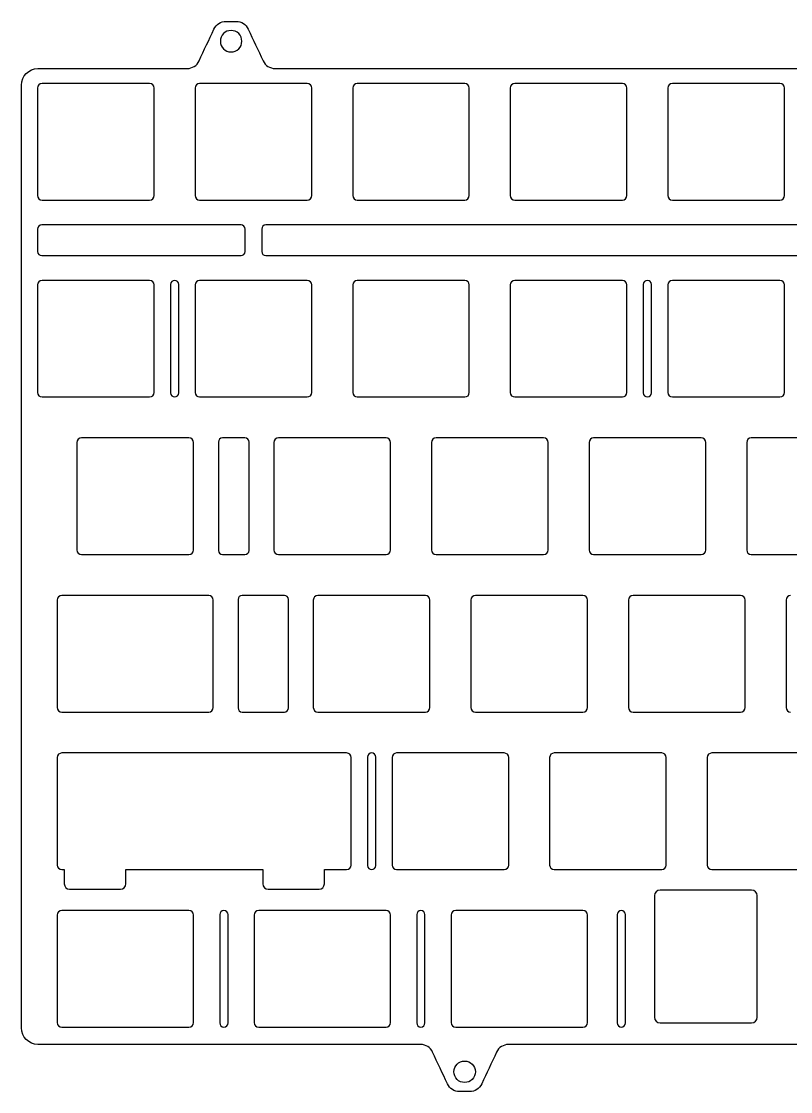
# Model space of a CAD drawing. Header units: inches. Extents: x 17 to 364, y 18 to 147.
# Drawn here: x 17.2 to 110.2, y 17.9 to 147.3 of the extents above; entities that cross this region are included whole.
import ezdxf

# ---------------------------------------------------------------- set-up
doc = ezdxf.new("R2010")
doc.units = ezdxf.units.IN
doc.header["$MEASUREMENT"] = 0
doc.layers.add('图层 01', color=7, linetype='Continuous', lineweight=0)

msp = doc.modelspace()

# ---------------------------------------------------------------- linework, layer by layer
at = {"layer": '图层 01', "color": 51, "lineweight": 25, "true_color": 0xf7f281}
for points in [[(22.07, 44.78), (22.37, 44.78), (22.37, 43.05)], [(53.82, 43.05), (53.82, 44.78), (56.5, 44.78)]]:
    msp.add_lwpolyline(points, dxfattribs=at)
msp.add_circle((70.77, 20.33), 1.3, dxfattribs=at)
for points, knots in [([(361.8, 141.65), (354.89, 141.65), (347.98, 141.65), (341.07, 141.65), (340.45, 141.65), (339.88, 142.01), (339.62, 142.57), (339.02, 143.85), (338.42, 145.14), (337.82, 146.42), (337.56, 146.99), (337, 147.35), (336.37, 147.35), (335.96, 147.35), (335.55, 147.35), (335.13, 147.35), (334.51, 147.35), (333.95, 146.99), (333.68, 146.42), (333.08, 145.14), (332.49, 143.85), (331.89, 142.57), (331.62, 142.01), (331.06, 141.65), (330.44, 141.65), (324.83, 141.65), (319.23, 141.65), (313.63, 141.65), (313.63, 141.65), (313.63, 141.65), (313.63, 141.65), (313.63, 141.65), (299.89, 141.65), (299.89, 141.65), (299.01, 141.65), (298.12, 141.65), (297.23, 141.65), (292.11, 141.65), (286.98, 141.65), (281.86, 141.65), (281.24, 141.65), (280.67, 142.01), (280.41, 142.57), (279.81, 143.85), (279.21, 145.14), (278.61, 146.42), (278.35, 146.99), (277.78, 147.35), (277.16, 147.35), (276.75, 147.35), (276.33, 147.35), (275.92, 147.35), (275.3, 147.35), (274.73, 146.99), (274.47, 146.42), (273.87, 145.14), (273.27, 143.85), (272.67, 142.57), (272.41, 142.01), (271.85, 141.65), (271.22, 141.65), (235.77, 141.65), (200.31, 141.65), (164.86, 141.65), (164.24, 141.65), (163.67, 142.01), (163.41, 142.57), (162.81, 143.85), (162.21, 145.14), (161.61, 146.42), (161.35, 146.99), (160.78, 147.35), (160.16, 147.35), (159.75, 147.35), (159.33, 147.35), (158.92, 147.35), (158.3, 147.35), (157.73, 146.99), (157.47, 146.42), (156.87, 145.14), (156.27, 143.85), (155.67, 142.57), (155.41, 142.01), (154.85, 141.65), (154.22, 141.65), (118.77, 141.65), (83.31, 141.65), (47.86, 141.65), (47.24, 141.65), (46.67, 142.01), (46.41, 142.57), (45.81, 143.85), (45.21, 145.14), (44.61, 146.42), (44.35, 146.99), (43.78, 147.35), (43.16, 147.35), (42.75, 147.35), (42.33, 147.35), (41.92, 147.35), (41.3, 147.35), (40.73, 146.99), (40.47, 146.42), (39.87, 145.14), (39.27, 143.85), (38.67, 142.57), (38.41, 142.01), (37.85, 141.65), (37.22, 141.65), (31.21, 141.65), (25.2, 141.65), (19.19, 141.65), (18.09, 141.65), (17.19, 140.75), (17.19, 139.65), (17.19, 101.64), (17.19, 63.64), (17.19, 25.63), (17.19, 24.53), (18.09, 23.63), (19.19, 23.63), (34.61, 23.63), (50.03, 23.63), (65.45, 23.63), (66.07, 23.63), (66.64, 23.27), (66.9, 22.71), (67.5, 21.43), (68.1, 20.14), (68.7, 18.86), (68.96, 18.29), (69.52, 17.93), (70.15, 17.93), (70.56, 17.93), (70.97, 17.93), (71.39, 17.93), (72.01, 17.93), (72.57, 18.29), (72.84, 18.86), (73.43, 20.14), (74.03, 21.43), (74.63, 22.71), (74.9, 23.27), (75.46, 23.63), (76.08, 23.63), (131.72, 23.63), (187.36, 23.63), (243, 23.63), (243.62, 23.63), (244.19, 23.27), (244.45, 22.71), (245.05, 21.43), (245.65, 20.14), (246.25, 18.86), (246.51, 18.29), (247.07, 17.93), (247.7, 17.93), (248.11, 17.93), (248.52, 17.93), (248.94, 17.93), (249.56, 17.93), (250.12, 18.29), (250.39, 18.86), (250.98, 20.14), (251.58, 21.43), (252.18, 22.71), (252.45, 23.27), (253.01, 23.63), (253.63, 23.63), (268.97, 23.63), (284.3, 23.63), (299.64, 23.63), (299.64, 23.63), (299.64, 23.63), (299.64, 23.63), (299.64, 23.63), (309.7, 23.63), (309.7, 23.63), (316.61, 23.63), (323.53, 23.63), (330.44, 23.63), (331.06, 23.63), (331.62, 23.27), (331.89, 22.71), (332.49, 21.43), (333.08, 20.14), (333.68, 18.86), (333.95, 18.29), (334.51, 17.93), (335.13, 17.93), (335.55, 17.93), (335.96, 17.93), (336.37, 17.93), (337, 17.93), (337.56, 18.29), (337.82, 18.86), (338.42, 20.14), (339.02, 21.43), (339.62, 22.71), (339.88, 23.27), (340.45, 23.63), (341.07, 23.63), (347.98, 23.63), (354.89, 23.63), (361.8, 23.63), (362.91, 23.63), (363.8, 24.53), (363.8, 25.63), (363.8, 63.64), (363.8, 101.64), (363.8, 139.65), (363.8, 140.75), (362.91, 141.65), (361.8, 141.65)], [0, 0, 0, 0, 1, 1, 1, 2, 2, 2, 3, 3, 3, 4, 4, 4, 5, 5, 5, 6, 6, 6, 7, 7, 7, 8, 8, 8, 9, 9, 9, 10, 10, 10, 11, 11, 11, 12, 12, 12, 13, 13, 13, 14, 14, 14, 15, 15, 15, 16, 16, 16, 17, 17, 17, 18, 18, 18, 19, 19, 19, 20, 20, 20, 21, 21, 21, 22, 22, 22, 23, 23, 23, 24, 24, 24, 25, 25, 25, 26, 26, 26, 27, 27, 27, 28, 28, 28, 29, 29, 29, 30, 30, 30, 31, 31, 31, 32, 32, 32, 33, 33, 33, 34, 34, 34, 35, 35, 35, 36, 36, 36, 37, 37, 37, 38, 38, 38, 39, 39, 39, 40, 40, 40, 41, 41, 41, 42, 42, 42, 43, 43, 43, 44, 44, 44, 45, 45, 45, 46, 46, 46, 47, 47, 47, 48, 48, 48, 49, 49, 49, 50, 50, 50, 51, 51, 51, 52, 52, 52, 53, 53, 53, 54, 54, 54, 55, 55, 55, 56, 56, 56, 57, 57, 57, 58, 58, 58, 59, 59, 59, 60, 60, 60, 61, 61, 61, 62, 62, 62, 63, 63, 63, 64, 64, 64, 65, 65, 65, 66, 66, 66, 67, 67, 67, 68, 68, 68, 69, 69, 69, 70, 70, 70, 71, 71, 71, 71]), ([(42.54, 143.65), (41.82, 143.65), (41.24, 144.23), (41.24, 144.95), (41.24, 145.67), (41.82, 146.25), (42.54, 146.25), (43.26, 146.25), (43.84, 145.67), (43.84, 144.95), (43.84, 144.23), (43.26, 143.65), (42.54, 143.65)], [0, 0, 0, 0, 1, 1, 1, 2, 2, 2, 3, 3, 3, 4, 4, 4, 4]), ([(36.22, 115.53), (36.22, 115.8), (35.99, 116.03), (35.72, 116.03), (35.44, 116.03), (35.22, 115.8), (35.22, 115.53)], [0, 0, 0, 0, 1, 1, 1, 2, 2, 2, 2]), ([(93.37, 115.53), (93.37, 115.8), (93.14, 116.03), (92.87, 116.03), (92.59, 116.03), (92.37, 115.8), (92.37, 115.53)], [0, 0, 0, 0, 1, 1, 1, 2, 2, 2, 2]), ([(35.22, 102.43), (35.22, 102.16), (35.44, 101.93), (35.72, 101.93), (35.99, 101.93), (36.22, 102.16), (36.22, 102.43)], [0, 0, 0, 0, 1, 1, 1, 2, 2, 2, 2]), ([(92.37, 102.43), (92.37, 102.16), (92.59, 101.93), (92.87, 101.93), (93.14, 101.93), (93.37, 102.16), (93.37, 102.43)], [0, 0, 0, 0, 1, 1, 1, 2, 2, 2, 2]), ([(22.07, 58.88), (21.77, 58.88), (21.52, 58.63), (21.52, 58.33), (21.52, 58.33), (21.52, 58.33), (21.52, 58.33)], [0, 0, 0, 0, 1, 1, 1, 2, 2, 2, 2]), ([(60.03, 58.38), (60.03, 58.65), (59.8, 58.88), (59.53, 58.88), (59.25, 58.88), (59.03, 58.65), (59.03, 58.38)], [0, 0, 0, 0, 1, 1, 1, 2, 2, 2, 2]), ([(59.03, 45.28), (59.03, 45.01), (59.25, 44.78), (59.53, 44.78), (59.8, 44.78), (60.03, 45.01), (60.03, 45.28)], [0, 0, 0, 0, 1, 1, 1, 2, 2, 2, 2]), ([(42.17, 39.33), (42.17, 39.6), (41.94, 39.83), (41.67, 39.83), (41.39, 39.83), (41.17, 39.6), (41.17, 39.33)], [0, 0, 0, 0, 1, 1, 1, 2, 2, 2, 2]), ([(65.98, 39.33), (65.98, 39.6), (65.76, 39.83), (65.48, 39.83), (65.21, 39.83), (64.98, 39.6), (64.98, 39.33)], [0, 0, 0, 0, 1, 1, 1, 2, 2, 2, 2]), ([(90.21, 39.33), (90.21, 39.6), (89.99, 39.83), (89.71, 39.83), (89.44, 39.83), (89.21, 39.6), (89.21, 39.33)], [0, 0, 0, 0, 1, 1, 1, 2, 2, 2, 2]), ([(41.17, 26.23), (41.17, 25.95), (41.39, 25.73), (41.67, 25.73), (41.94, 25.73), (42.17, 25.95), (42.17, 26.23)], [0, 0, 0, 0, 1, 1, 1, 2, 2, 2, 2]), ([(64.98, 26.23), (64.98, 25.95), (65.21, 25.73), (65.48, 25.73), (65.76, 25.73), (65.98, 25.95), (65.98, 26.23)], [0, 0, 0, 0, 1, 1, 1, 2, 2, 2, 2]), ([(89.21, 26.23), (89.21, 25.95), (89.44, 25.73), (89.71, 25.73), (89.99, 25.73), (90.21, 25.95), (90.21, 26.23)], [0, 0, 0, 0, 1, 1, 1, 2, 2, 2, 2])]:
    msp.add_open_spline(points, degree=3, knots=knots, dxfattribs=at)
for points in [[(19.69, 139.84), (19.39, 139.84), (19.14, 139.59), (19.14, 139.29)], [(32.69, 139.84), (28.36, 139.84), (24.02, 139.84), (19.69, 139.84)], [(33.24, 139.29), (33.24, 139.59), (33, 139.84), (32.69, 139.84)], [(38.74, 139.84), (38.44, 139.84), (38.19, 139.59), (38.19, 139.29)], [(51.74, 139.84), (47.41, 139.84), (43.07, 139.84), (38.74, 139.84)], [(52.29, 139.29), (52.29, 139.59), (52.04, 139.84), (51.74, 139.84)], [(57.79, 139.84), (57.49, 139.84), (57.24, 139.59), (57.24, 139.29)], [(70.79, 139.84), (66.46, 139.84), (62.12, 139.84), (57.79, 139.84)], [(71.34, 139.29), (71.34, 139.59), (71.09, 139.84), (70.79, 139.84)], [(76.84, 139.84), (76.54, 139.84), (76.29, 139.59), (76.29, 139.29)], [(89.84, 139.84), (85.51, 139.84), (81.17, 139.84), (76.84, 139.84)], [(90.39, 139.29), (90.39, 139.59), (90.14, 139.84), (89.84, 139.84)], [(95.89, 139.84), (95.59, 139.84), (95.34, 139.59), (95.34, 139.29)], [(108.89, 139.84), (104.56, 139.84), (100.22, 139.84), (95.89, 139.84)], [(109.44, 139.29), (109.44, 139.59), (109.19, 139.84), (108.89, 139.84)], [(19.14, 139.29), (19.14, 134.96), (19.14, 130.62), (19.14, 126.29)], [(33.24, 126.29), (33.24, 130.62), (33.24, 134.96), (33.24, 139.29)], [(38.19, 139.29), (38.19, 134.96), (38.19, 130.62), (38.19, 126.29)], [(52.29, 126.29), (52.29, 130.62), (52.29, 134.96), (52.29, 139.29)], [(57.24, 139.29), (57.24, 134.96), (57.24, 130.62), (57.24, 126.29)], [(71.34, 126.29), (71.34, 130.62), (71.34, 134.96), (71.34, 139.29)], [(76.29, 139.29), (76.29, 134.96), (76.29, 130.62), (76.29, 126.29)], [(90.39, 126.29), (90.39, 130.62), (90.39, 134.96), (90.39, 139.29)], [(95.34, 139.29), (95.34, 134.96), (95.34, 130.62), (95.34, 126.29)], [(109.44, 126.29), (109.44, 130.62), (109.44, 134.96), (109.44, 139.29)], [(19.14, 126.29), (19.14, 125.99), (19.39, 125.74), (19.69, 125.74)], [(19.69, 125.74), (24.02, 125.74), (28.36, 125.74), (32.69, 125.74)], [(32.69, 125.74), (33, 125.74), (33.24, 125.99), (33.24, 126.29)], [(38.19, 126.29), (38.19, 125.99), (38.44, 125.74), (38.74, 125.74)], [(38.74, 125.74), (43.07, 125.74), (47.41, 125.74), (51.74, 125.74)], [(51.74, 125.74), (52.04, 125.74), (52.29, 125.99), (52.29, 126.29)], [(57.24, 126.29), (57.24, 125.99), (57.49, 125.74), (57.79, 125.74)], [(57.79, 125.74), (62.12, 125.74), (66.46, 125.74), (70.79, 125.74)], [(70.79, 125.74), (71.09, 125.74), (71.34, 125.99), (71.34, 126.29)], [(76.29, 126.29), (76.29, 125.99), (76.54, 125.74), (76.84, 125.74)], [(76.84, 125.74), (81.17, 125.74), (85.51, 125.74), (89.84, 125.74)], [(89.84, 125.74), (90.14, 125.74), (90.39, 125.99), (90.39, 126.29)], [(95.34, 126.29), (95.34, 125.99), (95.59, 125.74), (95.89, 125.74)], [(95.89, 125.74), (100.22, 125.74), (104.56, 125.74), (108.89, 125.74)], [(108.89, 125.74), (109.19, 125.74), (109.44, 125.99), (109.44, 126.29)], [(19.64, 122.74), (19.37, 122.74), (19.14, 122.52), (19.14, 122.24)], [(19.14, 122.24), (19.14, 121.34), (19.14, 120.43), (19.14, 119.53)], [(43.74, 122.74), (35.71, 122.74), (27.67, 122.74), (19.64, 122.74)], [(44.24, 122.24), (44.24, 122.52), (44.02, 122.74), (43.74, 122.74)], [(44.24, 119.53), (44.24, 120.43), (44.24, 121.34), (44.24, 122.24)], [(46.74, 122.74), (46.47, 122.74), (46.24, 122.52), (46.24, 122.24)], [(46.24, 122.24), (46.24, 121.34), (46.24, 120.43), (46.24, 119.53)], [(134.23, 122.74), (105.07, 122.74), (75.9, 122.74), (46.74, 122.74)], [(19.14, 119.53), (19.14, 119.25), (19.37, 119.03), (19.64, 119.03)], [(43.74, 119.03), (44.02, 119.03), (44.24, 119.25), (44.24, 119.53)], [(46.24, 119.53), (46.24, 119.25), (46.47, 119.03), (46.74, 119.03)], [(19.64, 119.03), (27.67, 119.03), (35.71, 119.03), (43.74, 119.03)], [(46.74, 119.03), (75.9, 119.03), (105.07, 119.03), (134.23, 119.03)], [(19.69, 116.03), (19.39, 116.03), (19.14, 115.78), (19.14, 115.48)], [(19.14, 115.48), (19.14, 111.14), (19.14, 106.81), (19.14, 102.48)], [(32.69, 116.03), (28.36, 116.03), (24.02, 116.03), (19.69, 116.03)], [(33.24, 115.48), (33.24, 115.78), (33, 116.03), (32.69, 116.03)], [(33.24, 102.48), (33.24, 106.81), (33.24, 111.14), (33.24, 115.48)], [(35.22, 115.53), (35.22, 111.16), (35.22, 106.8), (35.22, 102.43)], [(36.22, 102.43), (36.22, 106.8), (36.22, 111.16), (36.22, 115.53)], [(38.74, 116.03), (38.44, 116.03), (38.19, 115.78), (38.19, 115.48)], [(38.19, 115.48), (38.19, 111.14), (38.19, 106.81), (38.19, 102.48)], [(51.74, 116.03), (47.41, 116.03), (43.07, 116.03), (38.74, 116.03)], [(52.29, 115.48), (52.29, 115.78), (52.05, 116.03), (51.74, 116.03)], [(52.29, 102.48), (52.29, 106.81), (52.29, 111.14), (52.29, 115.48)], [(57.79, 116.03), (57.49, 116.03), (57.24, 115.78), (57.24, 115.48)], [(57.24, 115.48), (57.24, 111.14), (57.24, 106.81), (57.24, 102.48)], [(70.79, 116.03), (66.46, 116.03), (62.12, 116.03), (57.79, 116.03)], [(71.34, 115.48), (71.34, 115.78), (71.1, 116.03), (70.79, 116.03)], [(71.34, 102.48), (71.34, 106.81), (71.34, 111.14), (71.34, 115.48)], [(76.84, 116.03), (76.54, 116.03), (76.29, 115.78), (76.29, 115.48)], [(76.29, 115.48), (76.29, 111.14), (76.29, 106.81), (76.29, 102.48)], [(89.84, 116.03), (85.51, 116.03), (81.17, 116.03), (76.84, 116.03)], [(90.39, 115.48), (90.39, 115.78), (90.15, 116.03), (89.84, 116.03)], [(90.39, 102.48), (90.39, 106.81), (90.39, 111.14), (90.39, 115.48)], [(92.37, 115.53), (92.37, 111.16), (92.37, 106.8), (92.37, 102.43)], [(93.37, 102.43), (93.37, 106.8), (93.37, 111.16), (93.37, 115.53)], [(95.89, 116.03), (95.59, 116.03), (95.34, 115.78), (95.34, 115.48)], [(95.34, 115.48), (95.34, 111.14), (95.34, 106.81), (95.34, 102.48)], [(108.89, 116.03), (104.56, 116.03), (100.22, 116.03), (95.89, 116.03)], [(109.44, 115.48), (109.44, 115.78), (109.2, 116.03), (108.89, 116.03)], [(109.44, 102.48), (109.44, 106.81), (109.44, 111.14), (109.44, 115.48)], [(19.14, 102.48), (19.14, 102.17), (19.39, 101.93), (19.69, 101.93)], [(32.69, 101.93), (33, 101.93), (33.24, 102.17), (33.24, 102.48)], [(38.19, 102.48), (38.19, 102.17), (38.44, 101.93), (38.74, 101.93)], [(51.74, 101.93), (52.05, 101.93), (52.29, 102.17), (52.29, 102.48)], [(57.24, 102.48), (57.24, 102.17), (57.49, 101.93), (57.79, 101.93)], [(70.79, 101.93), (71.1, 101.93), (71.34, 102.17), (71.34, 102.48)], [(76.29, 102.48), (76.29, 102.17), (76.54, 101.93), (76.84, 101.93)], [(89.84, 101.93), (90.15, 101.93), (90.39, 102.17), (90.39, 102.48)], [(95.34, 102.48), (95.34, 102.17), (95.59, 101.93), (95.89, 101.93)], [(108.89, 101.93), (109.2, 101.93), (109.44, 102.17), (109.44, 102.48)], [(19.69, 101.93), (24.02, 101.93), (28.36, 101.93), (32.69, 101.93)], [(38.74, 101.93), (43.07, 101.93), (47.41, 101.93), (51.74, 101.93)], [(57.79, 101.93), (62.12, 101.93), (66.46, 101.93), (70.79, 101.93)], [(76.84, 101.93), (81.17, 101.93), (85.51, 101.93), (89.84, 101.93)], [(95.89, 101.93), (100.22, 101.93), (104.56, 101.93), (108.89, 101.93)], [(24.45, 96.98), (24.15, 96.98), (23.9, 96.73), (23.9, 96.43)], [(23.9, 96.43), (23.9, 92.09), (23.9, 87.76), (23.9, 83.43)], [(37.45, 96.98), (33.12, 96.98), (28.79, 96.98), (24.45, 96.98)], [(38, 96.43), (38, 96.73), (37.76, 96.98), (37.45, 96.98)], [(38, 83.43), (38, 87.76), (38, 92.09), (38, 96.43)], [(41.5, 96.98), (41.23, 96.98), (41, 96.76), (41, 96.48)], [(41, 96.48), (41, 92.11), (41, 87.75), (41, 83.38)], [(44.22, 96.98), (43.31, 96.98), (42.41, 96.98), (41.5, 96.98)], [(44.72, 96.48), (44.72, 96.76), (44.49, 96.98), (44.22, 96.98)], [(44.72, 83.38), (44.72, 87.75), (44.72, 92.11), (44.72, 96.48)], [(48.27, 96.98), (47.96, 96.98), (47.72, 96.73), (47.72, 96.43)], [(47.72, 96.43), (47.72, 92.09), (47.72, 87.76), (47.72, 83.43)], [(61.27, 96.98), (56.93, 96.98), (52.6, 96.98), (48.27, 96.98)], [(61.82, 96.43), (61.82, 96.73), (61.57, 96.98), (61.27, 96.98)], [(61.82, 83.43), (61.82, 87.76), (61.82, 92.09), (61.82, 96.43)], [(67.32, 96.98), (67.01, 96.98), (66.77, 96.73), (66.77, 96.43)], [(66.77, 96.43), (66.77, 92.09), (66.77, 87.76), (66.77, 83.43)], [(80.32, 96.98), (75.98, 96.98), (71.65, 96.98), (67.32, 96.98)], [(80.87, 96.43), (80.87, 96.73), (80.62, 96.98), (80.32, 96.98)], [(80.87, 83.43), (80.87, 87.76), (80.87, 92.09), (80.87, 96.43)], [(86.37, 96.98), (86.06, 96.98), (85.82, 96.73), (85.82, 96.43)], [(85.82, 96.43), (85.82, 92.09), (85.82, 87.76), (85.82, 83.43)], [(99.37, 96.98), (95.03, 96.98), (90.7, 96.98), (86.37, 96.98)], [(99.92, 96.43), (99.92, 96.73), (99.67, 96.98), (99.37, 96.98)], [(99.92, 83.43), (99.92, 87.76), (99.92, 92.09), (99.92, 96.43)], [(105.42, 96.98), (105.11, 96.98), (104.87, 96.73), (104.87, 96.43)], [(104.87, 96.43), (104.87, 92.09), (104.87, 87.76), (104.87, 83.43)], [(118.42, 96.98), (114.08, 96.98), (109.75, 96.98), (105.42, 96.98)], [(23.9, 83.43), (23.9, 83.12), (24.15, 82.88), (24.45, 82.88)], [(24.45, 82.88), (28.79, 82.88), (33.12, 82.88), (37.45, 82.88)], [(37.45, 82.88), (37.76, 82.88), (38, 83.12), (38, 83.43)], [(41, 83.38), (41, 83.1), (41.23, 82.88), (41.5, 82.88)], [(41.5, 82.88), (42.41, 82.88), (43.31, 82.88), (44.22, 82.88)], [(44.22, 82.88), (44.49, 82.88), (44.72, 83.1), (44.72, 83.38)], [(47.72, 83.43), (47.72, 83.12), (47.96, 82.88), (48.27, 82.88)], [(48.27, 82.88), (52.6, 82.88), (56.93, 82.88), (61.27, 82.88)], [(61.27, 82.88), (61.57, 82.88), (61.82, 83.12), (61.82, 83.43)], [(66.77, 83.43), (66.77, 83.12), (67.01, 82.88), (67.32, 82.88)], [(67.32, 82.88), (71.65, 82.88), (75.98, 82.88), (80.32, 82.88)], [(80.32, 82.88), (80.62, 82.88), (80.87, 83.12), (80.87, 83.43)], [(85.82, 83.43), (85.82, 83.12), (86.06, 82.88), (86.37, 82.88)], [(86.37, 82.88), (90.7, 82.88), (95.03, 82.88), (99.37, 82.88)], [(99.37, 82.88), (99.67, 82.88), (99.92, 83.12), (99.92, 83.43)], [(104.87, 83.43), (104.87, 83.12), (105.11, 82.88), (105.42, 82.88)], [(105.42, 82.88), (109.75, 82.88), (114.08, 82.88), (118.42, 82.88)], [(22.07, 77.93), (21.77, 77.93), (21.52, 77.68), (21.52, 77.38)], [(39.84, 77.93), (33.91, 77.93), (27.99, 77.93), (22.07, 77.93)], [(40.39, 77.38), (40.39, 77.68), (40.14, 77.93), (39.84, 77.93)], [(43.89, 77.93), (43.61, 77.93), (43.39, 77.71), (43.39, 77.43)], [(48.98, 77.93), (47.28, 77.93), (45.58, 77.93), (43.89, 77.93)], [(49.48, 77.43), (49.48, 77.71), (49.26, 77.93), (48.98, 77.93)], [(53.03, 77.93), (52.73, 77.93), (52.48, 77.68), (52.48, 77.38)], [(66.03, 77.93), (61.7, 77.93), (57.36, 77.93), (53.03, 77.93)], [(66.58, 77.38), (66.58, 77.68), (66.33, 77.93), (66.03, 77.93)], [(72.08, 77.93), (71.78, 77.93), (71.53, 77.68), (71.53, 77.38)], [(85.08, 77.93), (80.75, 77.93), (76.41, 77.93), (72.08, 77.93)], [(85.63, 77.38), (85.63, 77.68), (85.38, 77.93), (85.08, 77.93)], [(91.13, 77.93), (90.83, 77.93), (90.58, 77.68), (90.58, 77.38)], [(104.13, 77.93), (99.8, 77.93), (95.46, 77.93), (91.13, 77.93)], [(104.68, 77.38), (104.68, 77.68), (104.43, 77.93), (104.13, 77.93)], [(110.18, 77.93), (109.88, 77.93), (109.63, 77.68), (109.63, 77.38)], [(21.52, 77.38), (21.52, 73.04), (21.52, 68.71), (21.52, 64.38)], [(40.39, 64.38), (40.39, 68.71), (40.39, 73.04), (40.39, 77.38)], [(43.39, 77.43), (43.39, 73.06), (43.39, 68.7), (43.39, 64.33)], [(49.48, 64.33), (49.48, 68.7), (49.48, 73.06), (49.48, 77.43)], [(52.48, 77.38), (52.48, 73.04), (52.48, 68.71), (52.48, 64.38)], [(66.58, 64.38), (66.58, 68.71), (66.58, 73.04), (66.58, 77.38)], [(71.53, 77.38), (71.53, 73.04), (71.53, 68.71), (71.53, 64.38)], [(85.63, 64.38), (85.63, 68.71), (85.63, 73.04), (85.63, 77.38)], [(90.58, 77.38), (90.58, 73.04), (90.58, 68.71), (90.58, 64.38)], [(104.68, 64.38), (104.68, 68.71), (104.68, 73.04), (104.68, 77.38)], [(109.63, 77.38), (109.63, 73.04), (109.63, 68.71), (109.63, 64.38)], [(21.52, 64.38), (21.52, 64.07), (21.77, 63.83), (22.07, 63.83)], [(22.07, 63.83), (27.99, 63.83), (33.91, 63.83), (39.84, 63.83)], [(39.84, 63.83), (40.14, 63.83), (40.39, 64.07), (40.39, 64.38)], [(43.39, 64.33), (43.39, 64.05), (43.61, 63.83), (43.89, 63.83)], [(43.89, 63.83), (45.58, 63.83), (47.28, 63.83), (48.98, 63.83)], [(48.98, 63.83), (49.26, 63.83), (49.48, 64.05), (49.48, 64.33)], [(52.48, 64.38), (52.48, 64.07), (52.73, 63.83), (53.03, 63.83)], [(53.03, 63.83), (57.36, 63.83), (61.7, 63.83), (66.03, 63.83)], [(66.03, 63.83), (66.33, 63.83), (66.58, 64.07), (66.58, 64.38)], [(71.53, 64.38), (71.53, 64.07), (71.78, 63.83), (72.08, 63.83)], [(72.08, 63.83), (76.41, 63.83), (80.75, 63.83), (85.08, 63.83)], [(85.08, 63.83), (85.38, 63.83), (85.63, 64.07), (85.63, 64.38)], [(90.58, 64.38), (90.58, 64.07), (90.83, 63.83), (91.13, 63.83)], [(91.13, 63.83), (95.46, 63.83), (99.8, 63.83), (104.13, 63.83)], [(104.13, 63.83), (104.43, 63.83), (104.68, 64.07), (104.68, 64.38)], [(109.63, 64.38), (109.63, 64.07), (109.88, 63.83), (110.18, 63.83)], [(21.52, 58.33), (21.52, 53.99), (21.52, 49.66), (21.52, 45.33)], [(56.5, 58.88), (45.03, 58.88), (33.55, 58.88), (22.07, 58.88)], [(57.05, 58.33), (57.05, 58.63), (56.81, 58.88), (56.5, 58.88)], [(57.05, 45.33), (57.05, 49.66), (57.05, 54), (57.05, 58.33)], [(59.03, 58.38), (59.03, 54.01), (59.03, 49.65), (59.03, 45.28)], [(60.03, 45.28), (60.03, 49.65), (60.03, 54.01), (60.03, 58.38)], [(62.55, 58.88), (62.25, 58.88), (62, 58.63), (62, 58.33)], [(62, 58.33), (62, 53.99), (62, 49.66), (62, 45.33)], [(75.55, 58.88), (71.22, 58.88), (66.89, 58.88), (62.55, 58.88)], [(76.1, 58.33), (76.1, 58.63), (75.86, 58.88), (75.55, 58.88)], [(76.1, 45.33), (76.1, 49.66), (76.1, 53.99), (76.1, 58.33)], [(81.6, 58.88), (81.3, 58.88), (81.05, 58.63), (81.05, 58.33)], [(81.05, 58.33), (81.05, 53.99), (81.05, 49.66), (81.05, 45.33)], [(94.6, 58.88), (90.27, 58.88), (85.94, 58.88), (81.6, 58.88)], [(95.15, 58.33), (95.15, 58.63), (94.91, 58.88), (94.6, 58.88)], [(95.15, 45.33), (95.15, 49.66), (95.15, 53.99), (95.15, 58.33)], [(100.65, 58.88), (100.35, 58.88), (100.1, 58.63), (100.1, 58.33)], [(100.1, 58.33), (100.1, 53.99), (100.1, 49.66), (100.1, 45.33)], [(113.65, 58.88), (109.32, 58.88), (104.99, 58.88), (100.65, 58.88)], [(21.52, 45.33), (21.52, 45.02), (21.77, 44.78), (22.07, 44.78)], [(56.5, 44.78), (56.81, 44.78), (57.05, 45.03), (57.05, 45.33)], [(62, 45.33), (62, 45.02), (62.25, 44.78), (62.55, 44.78)], [(75.55, 44.78), (75.86, 44.78), (76.1, 45.02), (76.1, 45.33)], [(81.05, 45.33), (81.05, 45.02), (81.3, 44.78), (81.6, 44.78)], [(94.6, 44.78), (94.91, 44.78), (95.15, 45.02), (95.15, 45.33)], [(100.1, 45.33), (100.1, 45.02), (100.35, 44.78), (100.65, 44.78)], [(29.82, 44.78), (35.16, 44.78), (40.67, 44.78), (46.37, 44.78)], [(29.82, 43.05), (29.82, 43.63), (29.82, 44.2), (29.82, 44.78)], [(46.37, 44.78), (46.37, 44.2), (46.37, 43.63), (46.37, 43.05)], [(62.55, 44.78), (66.89, 44.78), (71.22, 44.78), (75.55, 44.78)], [(81.6, 44.78), (85.94, 44.78), (90.27, 44.78), (94.6, 44.78)], [(100.65, 44.78), (104.99, 44.78), (109.32, 44.78), (113.65, 44.78)], [(22.37, 43.05), (22.37, 42.69), (22.66, 42.4), (23.02, 42.4)], [(29.17, 42.4), (29.53, 42.4), (29.82, 42.69), (29.82, 43.05)], [(46.37, 43.05), (46.37, 42.69), (46.66, 42.4), (47.02, 42.4)], [(53.17, 42.4), (53.53, 42.4), (53.82, 42.69), (53.82, 43.05)], [(23.02, 42.4), (25.07, 42.4), (27.12, 42.4), (29.17, 42.4)], [(47.02, 42.4), (49.07, 42.4), (51.12, 42.4), (53.17, 42.4)], [(94.4, 42.3), (94.02, 42.3), (93.72, 42), (93.72, 41.63)], [(93.72, 41.63), (93.72, 36.73), (93.72, 31.83), (93.72, 26.93)], [(105.47, 42.3), (101.78, 42.3), (98.09, 42.3), (94.4, 42.3)], [(106.14, 41.63), (106.14, 42), (105.84, 42.3), (105.47, 42.3)], [(106.14, 26.93), (106.14, 31.83), (106.14, 36.73), (106.14, 41.63)], [(22.07, 39.83), (21.77, 39.83), (21.52, 39.58), (21.52, 39.28)], [(21.52, 39.28), (21.52, 34.94), (21.52, 30.61), (21.52, 26.28)], [(37.45, 39.83), (32.33, 39.83), (27.2, 39.83), (22.07, 39.83)], [(38, 39.28), (38, 39.58), (37.76, 39.83), (37.45, 39.83)], [(38, 26.28), (38, 30.61), (38, 34.94), (38, 39.28)], [(41.17, 39.33), (41.17, 34.96), (41.17, 30.6), (41.17, 26.23)], [(42.17, 26.23), (42.17, 30.6), (42.17, 34.96), (42.17, 39.33)], [(45.88, 39.83), (45.58, 39.83), (45.33, 39.58), (45.33, 39.28)], [(45.33, 39.28), (45.33, 34.94), (45.33, 30.61), (45.33, 26.28)], [(61.27, 39.83), (56.14, 39.83), (51.01, 39.83), (45.88, 39.83)], [(61.82, 39.28), (61.82, 39.58), (61.57, 39.83), (61.27, 39.83)], [(61.82, 26.28), (61.82, 30.61), (61.82, 34.94), (61.82, 39.28)], [(64.98, 39.33), (64.98, 34.96), (64.98, 30.6), (64.98, 26.23)], [(65.98, 26.23), (65.98, 30.6), (65.98, 34.96), (65.98, 39.33)], [(69.7, 39.83), (69.39, 39.83), (69.15, 39.58), (69.15, 39.28)], [(69.15, 39.28), (69.15, 34.94), (69.15, 30.61), (69.15, 26.28)], [(85.08, 39.83), (79.95, 39.83), (74.82, 39.83), (69.7, 39.83)], [(85.63, 39.28), (85.63, 39.58), (85.38, 39.83), (85.08, 39.83)], [(85.63, 26.28), (85.63, 30.61), (85.63, 34.94), (85.63, 39.28)], [(89.21, 39.33), (89.21, 34.96), (89.21, 30.6), (89.21, 26.23)], [(90.21, 26.23), (90.21, 30.6), (90.21, 34.96), (90.21, 39.33)], [(21.52, 26.28), (21.52, 25.97), (21.77, 25.73), (22.07, 25.73)], [(37.45, 25.73), (37.76, 25.73), (38, 25.97), (38, 26.28)], [(45.33, 26.28), (45.33, 25.97), (45.58, 25.73), (45.88, 25.73)], [(61.27, 25.73), (61.57, 25.73), (61.82, 25.97), (61.82, 26.28)], [(69.15, 26.28), (69.15, 25.97), (69.39, 25.73), (69.7, 25.73)], [(85.08, 25.73), (85.38, 25.73), (85.63, 25.97), (85.63, 26.28)], [(93.72, 26.93), (93.72, 26.56), (94.02, 26.25), (94.4, 26.25)], [(94.4, 26.25), (98.09, 26.25), (101.78, 26.25), (105.47, 26.25)], [(105.47, 26.25), (105.84, 26.25), (106.14, 26.56), (106.14, 26.93)], [(22.07, 25.73), (27.2, 25.73), (32.33, 25.73), (37.45, 25.73)], [(45.88, 25.73), (51.01, 25.73), (56.14, 25.73), (61.27, 25.73)], [(69.7, 25.73), (74.82, 25.73), (79.95, 25.73), (85.08, 25.73)]]:
    msp.add_open_spline(points, degree=3, dxfattribs=at)

doc.saveas('drawing.dxf')
